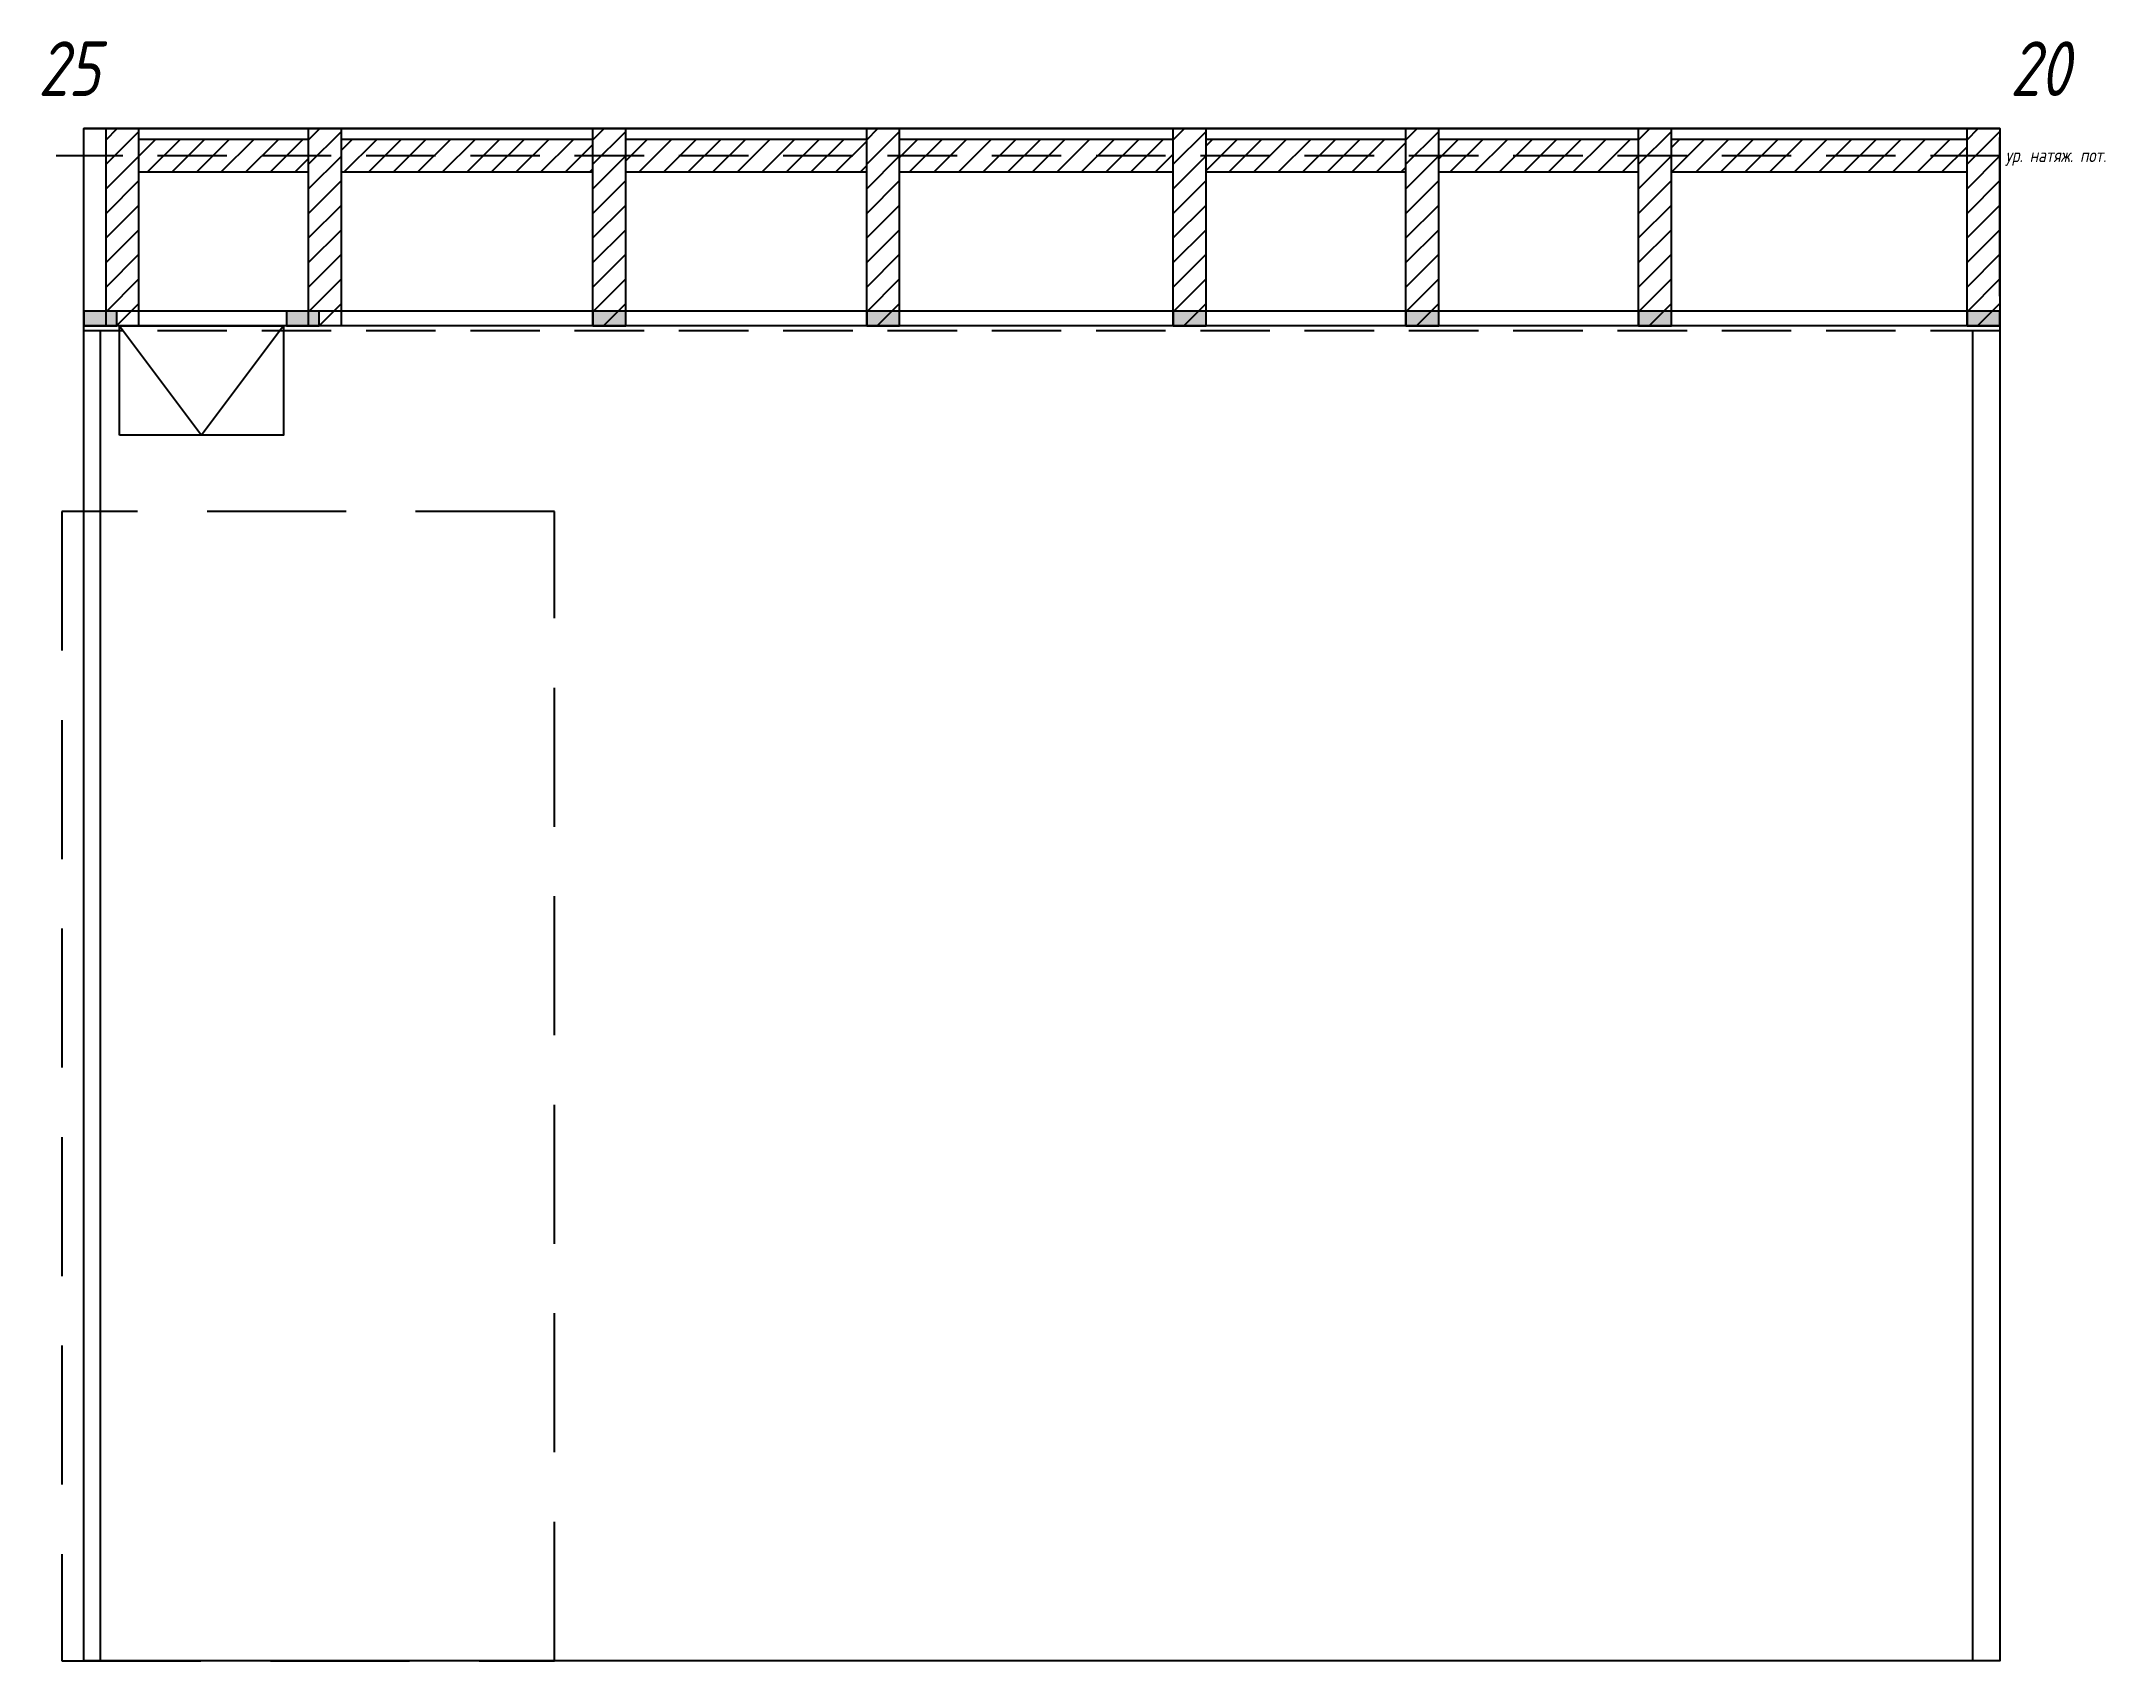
# Model space of a CAD drawing. Header units: millimetres. Extents: x -78 to 3693, y 0 to 2959.
import ezdxf
from ezdxf.enums import TextEntityAlignment as Align

# ---------------------------------------------------------------- set-up
doc = ezdxf.new("R2010")
doc.units = ezdxf.units.MM
doc.linetypes.add('DASHED', pattern=[19.05, 12.7, -6.35])
for name, color, linetype in [('01 Черновое', 7, 'Continuous'), ('03 Потолок', 5, 'Continuous'), ('04 Лючки', 2, 'Continuous'), ('10 Перегородки', 7, 'Continuous')]:
    doc.layers.add(name, color=color, linetype=linetype)
doc.styles.add('ГОСТ-ISOCPEUR', font='isocpeui.ttf', dxfattribs={"width": 0.8})

msp = doc.modelspace()

# ---------------------------------------------------------------- hatches: boundary and pattern name
at = {"layer": '03 Потолок', "lineweight": -2}
h = msp.add_hatch(dxfattribs=at)
h.set_pattern_fill('ANSI31', color=256, scale=10, style=0)
h.paths.add_polyline_path([(100.6, 2439.5), (100.6, 2750), (40.6, 2750), (40.6, 2439.5)])
h.paths.add_polyline_path([(100.6, 2750), (100.6, 2800), (40.6, 2800), (40.6, 2750)])
h = msp.add_hatch(dxfattribs=at)
h.set_pattern_fill('ANSI31', color=256, scale=10, style=0)
h.set_pattern_definition([(45, (370, 0), (-22.45064, 22.45064), [])])
h.paths.add_polyline_path([(470.6, 2439.5), (470.6, 2750), (410.6, 2750), (410.6, 2439.5)])
h.paths.add_polyline_path([(470.6, 2750), (470.6, 2800), (410.6, 2800), (410.6, 2750)])
h = msp.add_hatch(dxfattribs=at)
h.set_pattern_fill('ANSI31', color=256, scale=10, style=0)
h.set_pattern_definition([(45, (889.356, -5e-13), (-22.45064, 22.45064), [])])
h.paths.add_polyline_path([(990, 2439.5), (990, 2750), (930, 2750), (930, 2439.5)])
h.paths.add_polyline_path([(990, 2750), (990, 2800), (930, 2800), (930, 2750)])
h = msp.add_hatch(dxfattribs=at)
h.set_pattern_fill('ANSI31', color=256, scale=10, style=0)
h.set_pattern_definition([(45, (1389.356, -5e-13), (-22.45064, 22.45064), [])])
h.paths.add_polyline_path([(1490, 2439.5), (1490, 2750), (1430, 2750), (1430, 2439.5)])
h.paths.add_polyline_path([(1490, 2750), (1490, 2800), (1430, 2800), (1430, 2750)])
h = msp.add_hatch(dxfattribs=at)
h.set_pattern_fill('ANSI31', color=256, scale=10, style=0)
h.set_pattern_definition([(45, (1949.356, 5e-13), (-22.45064, 22.45064), [])])
h.paths.add_polyline_path([(2050, 2439.5), (2050, 2750), (1990, 2750), (1990, 2439.5)])
h.paths.add_polyline_path([(2050, 2750), (2050, 2800), (1990, 2800), (1990, 2750)])
h = msp.add_hatch(dxfattribs=at)
h.set_pattern_fill('ANSI31', color=256, scale=10, style=0)
h.set_pattern_definition([(45, (2374.356, 5e-13), (-22.45064, 22.45064), [])])
h.paths.add_polyline_path([(2475, 2439.5), (2475, 2750), (2415, 2750), (2415, 2439.5)])
h.paths.add_polyline_path([(2475, 2750), (2475, 2800), (2415, 2800), (2415, 2750)])
h = msp.add_hatch(dxfattribs=at)
h.set_pattern_fill('ANSI31', color=256, scale=10, style=0)
h.set_pattern_definition([(45, (2799.356, 2e-12), (-22.45064, 22.45064), [])])
h.paths.add_polyline_path([(2900, 2439.5), (2900, 2750), (2840, 2750), (2840, 2439.5)])
h.paths.add_polyline_path([(2900, 2750), (2900, 2800), (2840, 2800), (2840, 2750)])
h = msp.add_hatch(dxfattribs=at)
h.set_pattern_fill('ANSI31', color=256, scale=10, style=0)
h.set_pattern_definition([(45, (3399.356, 4e-12), (-22.45064, 22.45064), [])])
h.paths.add_polyline_path([(3500, 2439.5), (3500, 2750), (3440, 2750), (3440, 2439.5)])
h.paths.add_polyline_path([(3500, 2750), (3500, 2800), (3440, 2800), (3440, 2750)])
h = msp.add_hatch(dxfattribs=at)
h.set_pattern_fill('ANSI31', color=256, scale=10, style=0)
h.paths.add_polyline_path([(3440, 2750), (3440, 2780), (2900, 2780), (2900, 2750)])
h.paths.add_polyline_path([(3440, 2720), (3440, 2750), (2900, 2750), (2900, 2720)])
h.paths.add_polyline_path([(2840, 2750), (2840, 2780), (2475, 2780), (2475, 2750)])
h.paths.add_polyline_path([(2840, 2720), (2840, 2750), (2475, 2750), (2475, 2720)])
h.paths.add_polyline_path([(2415, 2750), (2415, 2780), (2050, 2780), (2050, 2750)])
h.paths.add_polyline_path([(2415, 2720), (2415, 2750), (2050, 2750), (2050, 2720)])
h.paths.add_polyline_path([(1990, 2750), (1990, 2780), (1490, 2780), (1490, 2750)])
h.paths.add_polyline_path([(1990, 2720), (1990, 2750), (1490, 2750), (1490, 2720)])
h.paths.add_polyline_path([(1430, 2750), (1430, 2780), (990, 2780), (990, 2750)])
h.paths.add_polyline_path([(1430, 2720), (1430, 2750), (990, 2750), (990, 2720)])
h.paths.add_polyline_path([(930, 2750), (930, 2780), (470.6, 2780), (470.6, 2750)])
h.paths.add_polyline_path([(930, 2720), (930, 2750), (470.6, 2750), (470.6, 2720)])
h.paths.add_polyline_path([(410.6, 2750), (410.6, 2780), (100.6, 2780), (100.6, 2750)])
h.paths.add_polyline_path([(410.6, 2720), (410.6, 2750), (100.6, 2750), (100.6, 2720)])
for points in [[(60, 2439.5), (60, 2466.5), (0, 2466.5), (0, 2439.5)], [(430, 2439.5), (430, 2466.5), (370, 2466.5), (370, 2439.5)], [(990, 2439.5), (990, 2466.5), (930, 2466.5), (930, 2439.5)], [(1490, 2439.5), (1490, 2466.5), (1430, 2466.5), (1430, 2439.5)], [(2050, 2439.5), (2050, 2466.5), (1990, 2466.5), (1990, 2439.5)], [(2475, 2439.5), (2475, 2466.5), (2415, 2466.5), (2415, 2439.5)], [(2900, 2439.5), (2900, 2466.5), (2840, 2466.5), (2840, 2439.5)], [(3500, 2439.5), (3500, 2466.5), (3440, 2466.5), (3440, 2439.5)]]:
    msp.add_hatch(color=256, dxfattribs=at).paths.add_polyline_path(points)

# ---------------------------------------------------------------- linework, layer by layer
at = {"layer": '01 Черновое'}
msp.add_lwpolyline([(0, 0), (0, 2800), (3500, 2800), (3500, 0)], close=True, dxfattribs=at)
at = {"layer": '01 Черновое', "linetype": 'DASHED', "ltscale": 20}
msp.add_lwpolyline([(-40, 2100), (-40, 0), (860, 0), (860, 2100)], close=True, dxfattribs=at)
at = {"layer": '03 Потолок', "color": 7, "ltscale": 10}
for p, q in [((3500, 2800), (0, 2800)), ((40.6, 2439.5), (40.6, 2800)), ((100.6, 2439.5), (100.6, 2800)), ((410.6, 2439.5), (410.6, 2800)), ((470.6, 2439.5), (470.6, 2800)), ((930, 2439.5), (930, 2800)), ((990, 2439.5), (990, 2800)), ((1430, 2439.5), (1430, 2800)), ((1490, 2439.5), (1490, 2800)), ((1990, 2439.5), (1990, 2800)), ((2050, 2439.5), (2050, 2800)), ((2415, 2439.5), (2415, 2800)), ((2475, 2439.5), (2475, 2800)), ((2840, 2439.5), (2840, 2800)), ((2900, 2439.5), (2900, 2800)), ((3440, 2439.5), (3440, 2800)), ((3500, 2493.5), (3500, 2783.5)), ((3500, 2466.5), (0, 2466.5)), ((3500, 2439.5), (0, 2439.5))]:
    msp.add_line(p, q, dxfattribs=at)
at = {"layer": '03 Потолок', "color": 7, "lineweight": -2}
for p, q in [((410.6, 2780), (100.6, 2780)), ((930, 2780), (470.6, 2780)), ((1430, 2780), (990, 2780)), ((1990, 2780), (1490, 2780)), ((2415, 2780), (2050, 2780)), ((2840, 2780), (2475, 2780)), ((3440, 2780), (2900, 2780)), ((410.6, 2720), (100.6, 2720)), ((930, 2720), (470.6, 2720)), ((1430, 2720), (990, 2720)), ((1990, 2720), (1490, 2720)), ((2415, 2720), (2050, 2720)), ((2840, 2720), (2475, 2720)), ((3440, 2720), (2900, 2720))]:
    msp.add_line(p, q, dxfattribs=at)
at = {"layer": '03 Потолок', "color": 7, "linetype": 'DASHED', "ltscale": 10}
for p, q in [((3500, 2750), (-50.6, 2750)), ((3500, 2430), (0, 2430))]:
    msp.add_line(p, q, dxfattribs=at)
at = {"layer": '03 Потолок', "color": 7, "lineweight": -2}
for points in [[(60, 2439.5), (60, 2466.5), (0, 2466.5), (0, 2439.5)], [(430, 2439.5), (430, 2466.5), (370, 2466.5), (370, 2439.5)], [(990, 2439.5), (990, 2466.5), (930, 2466.5), (930, 2439.5)], [(1490, 2439.5), (1490, 2466.5), (1430, 2466.5), (1430, 2439.5)], [(2050, 2439.5), (2050, 2466.5), (1990, 2466.5), (1990, 2439.5)], [(2475, 2439.5), (2475, 2466.5), (2415, 2466.5), (2415, 2439.5)], [(2900, 2439.5), (2900, 2466.5), (2840, 2466.5), (2840, 2439.5)], [(3500, 2439.5), (3500, 2466.5), (3440, 2466.5), (3440, 2439.5)]]:
    msp.add_lwpolyline(points, close=True, dxfattribs=at)
at = {"layer": '04 Лючки'}
for p in [(65, 2439.5), (365, 2439.5)]:
    msp.add_line(p, (215, 2239.5), dxfattribs=at)
msp.add_lwpolyline([(65, 2239.5), (65, 2439.5), (365, 2439.5), (365, 2239.5)], close=True, dxfattribs=at)
at = {"layer": '10 Перегородки', "color": 7, "linetype": 'Continuous', "ltscale": 10}
for p, q in [((30, 2430), (30, 0)), ((3450, 2430), (3450, 0))]:
    msp.add_line(p, q, dxfattribs=at)

# ---------------------------------------------------------------- texts
at = {"layer": '01 Черновое', "style": 'ГОСТ-ISOCPEUR', "width": 0.8}
for s, p in [('25', (-27.1, 2909.4)), ('20', (3573.1, 2909.4))]:
    msp.add_text(s, height=100, dxfattribs=at).set_placement(p, align=Align.MIDDLE)
at = {"layer": '03 Потолок', "color": 7, "ltscale": 10, "insert": (3510.3, 2763.6), "char_height": 25, "width": 270.313, "attachment_point": 1, "style": 'ГОСТ-ISOCPEUR'}
msp.add_mtext('{ур. натяж. пот.}', dxfattribs=at)

doc.saveas('drawing.dxf')
